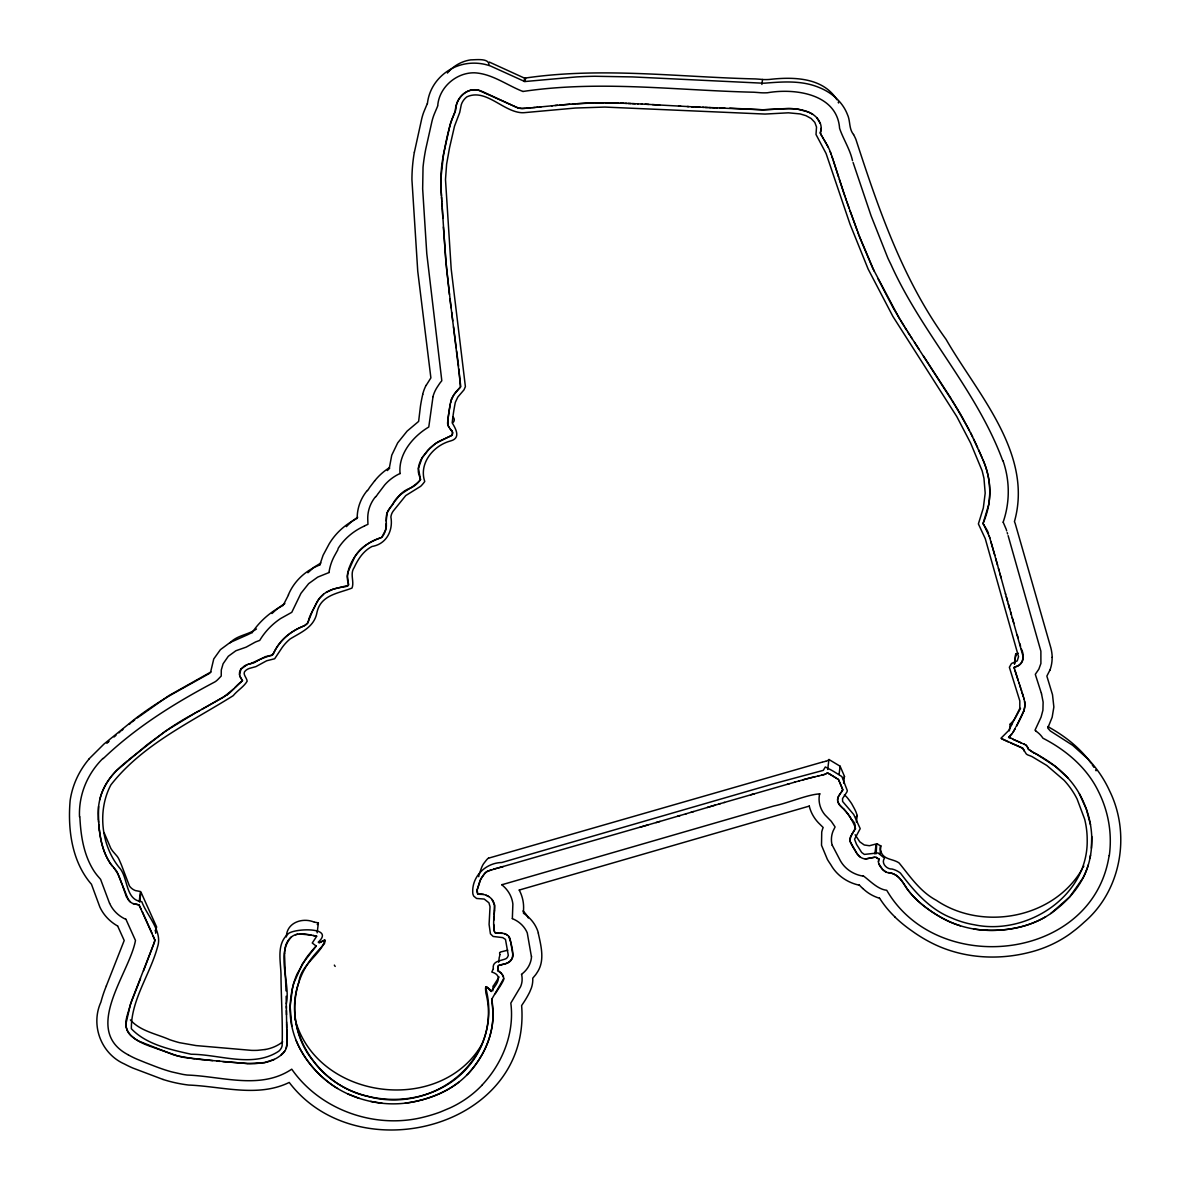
<?xml version="1.0" encoding="UTF-8"?>
<svg xmlns="http://www.w3.org/2000/svg" width="1190" height="1190" viewBox="0 0 1190 1190"><rect width="100%" height="100%" fill="white"/><g stroke="black" fill="none" stroke-linecap="round" stroke-linejoin="round"><path stroke-width="1.5" d="M310.932 935.043L299.553 933.957A18.103 16.601 7 0 0 297.708 934.195L295.492 934.745A13.388 12.272 7 0 0 291.505 936.857C275.44 953.726 290.881 984.115 286.299 1003.869M531.335 956.195L527.259 932.871A26.968 24.722 7 0 0 512.295 918.635M501.778 964.629L498.312 965.64L497.97 966.949A9.446 8.657 7 0 0 498.075 967.961L497.881 969.999A5.31 4.864 7 0 1 497.628 970.579L501.451 973.48A14.488 13.283 7 0 1 502.135 974.387L502.715 975.324A10.561 9.684 7 0 1 503.221 976.38L503.459 977.064A6.902 6.337 7 0 1 503.697 978.626L491.753 999.243A101.879 93.43 7 0 1 493.032 1012.601C493.567 1035.761 483.021 1058.089 467.239 1074.659A87.644 80.37 7 0 1 458.745 1082.26C443.29 1094.086 424.309 1100.705 405.121 1103.175A96.628 88.61 7 0 1 393.607 1103.859A95.274 87.376 7 0 1 382.139 1103.264L370.7 1101.419A107.903 98.963 7 0 1 359.246 1098.34L347.911 1093.952A94.337 86.513 7 0 1 337.499 1088.463C319.232 1077.218 304.342 1060.26 296.117 1040.402A94.992 87.108 7 0 1 291.818 1026.182L290.137 1006.621L292.428 988.444A100.183 91.868 7 0 1 293.692 983.371L302.424 963.796L316.183 946.05L312.256 943.001L316.748 936.188M152.365 1047.066C139.944 1042.886 122.094 1034.913 126.423 1018.625A70.106 64.29 7 0 1 127.568 1014.163L131.688 1000.626L154.284 942.525L154.819 939.996L153.004 935.548M334.375 965.09L334.479 965.432A4.76 4.358 7 0 0 334.866 965.968L335.193 966.414M1024.828 705.566L1024.843 704.569A23.413 21.465 7 0 1 1024.843 705.164L1024.828 705.759M324.394 940.204L319.158 942.882L318.251 942.168C335.744 926.326 292.591 928.304 287.935 934.061C275.381 945.113 281.465 963.573 281.004 977.838C281.301 1000.463 282.804 1023.236 282.134 1045.802A11.573 10.606 7 0 1 278.772 1051.201C252.83 1068.263 220.001 1054.385 191.203 1054.251C170.423 1049.58 146.296 1044.537 131.361 1028.74C131.004 1000.002 150.104 974.372 157.526 946.987C162.941 931.249 146.935 915.735 141.788 901.663C125.679 900.101 128.222 879.693 120.532 869.087C101.21 846.789 97 810.792 110.893 784.879C142.621 744.345 190.638 722.419 233.24 695.644C237.405 690.453 243.831 686.853 247.163 681.201C246.91 677.482 241.347 673.495 245.988 670.253A12.287 11.26 7 0 1 249.409 668.408L255.865 666.638L266.649 660.777L274.667 658.754L282.179 647.479A49.935 45.8 7 0 1 290.107 638.971C301.68 631.92 314.413 627.041 317.016 612.196C320.898 594.777 338.674 593.334 352.002 588.068C354.575 581.672 349.607 573.863 354.248 567.437C358.101 558.973 363.545 550.806 372.054 546.463C386.423 544.128 393.325 530.487 390.885 517.025A14.488 13.283 7 0 1 393.979 510.138L405.745 495.576L420.665 486.294A36.95 33.885 7 0 0 424.756 481.489C418.672 463.803 432.937 445.64 450.594 440.94C461.14 438.173 455.785 428.742 452.2 422.911A249.186 228.51 7 0 1 455.339 402.309L457.823 397.058L464.011 389.829L465.394 386.631L451.203 269.074L445.491 179.541L446.607 164.205L449.522 147.858L454.506 126.2L459.727 112.425L461.274 104.705A18.356 16.838 7 0 1 466.822 96.881C485.579 88.224 502.329 110.938 521.027 112.663A22.833 20.944 7 0 0 524.582 112.633L575.335 108.037L604.773 107.07L765.036 114.062L788.42 112.812L800.141 113.928L806.002 115.683L811.149 118.509L814.823 122.406L816.519 127.033L816.013 134.5L826.068 153.465L850.032 224.211L868.15 269.089L892.917 316.451L956.805 416.604L970.653 443.126L982.181 470.913L983.966 478.306L985.186 493.151L983.327 507.966L978.388 523.912L985.261 538.654L1018.536 656.687L1017.227 660.896L1011.5 663.514L1009.358 667.278L1019.815 700.91L1019.8 708.437L1008.882 730.318L1000.939 738.276L1022.76 748.227L1026.167 753.82A6.173 5.652 7 0 0 1028.041 755.04L1029.796 755.68A30.211 27.697 7 0 1 1032.087 756.647L1046.828 765.482L1064.083 780.283A87.093 79.864 7 0 1 1077.084 798.981L1084.655 819.181A100.317 92.002 7 0 1 1087.199 839.872C1088.255 896.397 1026.955 935.816 974.432 924.794A88.253 80.935 7 0 1 951.762 918.025C929.658 909.398 914.247 891.355 900.458 873.133A20.394 18.698 7 0 0 892.069 869.027C886.714 869.429 880.764 863.003 884.527 858.198L877.997 852.918L864.371 854.42L861.694 852.501L856.547 844.379L854.539 839.248L860.206 828.642L853.721 814.51L842.609 801.465L842.535 798.579L846.893 792.005A7.378 6.768 7 0 0 847.31 790.577L841.97 776.758A4.567 4.195 7 0 0 841.226 776.163L833.803 771.536A91.942 84.311 7 0 0 830.59 769.722L825.339 766.97L823.272 770.361L773.039 783.913L501.838 862.512C485.223 862.809 471.106 877.268 472.846 893.839A16.199 14.86 7 0 0 473.754 896.144L476.595 898.465L484.211 899.06L488.941 902.808L490.027 906.691L489.09 924.437L490.429 933.823L493.136 936.456L502.73 937.616L505.482 939.416L508.309 955.421L507.386 957.414A8.404 7.72 7 0 1 505.899 958.753C500.812 960.955 491.782 960.895 493.359 968.868M842.966 808.382L839.069 804.276L837.671 800.87A7.557 6.932 7 0 1 837.596 799.888L838.429 796.541L842.773 789.758A87.941 80.652 7 0 0 841.806 787.245L839.619 782.127M324.111 940.323C326.06 938.925 324.602 942.51 324.454 943.655C318.578 950.364 312.018 956.745 307.347 964.48C288.605 993.397 291 1033.976 312.955 1060.558C348.387 1109.705 429.843 1112.829 468.622 1066.329C485.654 1046.307 492.63 1018.417 485.862 992.906C485.832 991.166 484.821 985.885 486.561 986.837C488.093 988.236 490.28 989.188 491.068 991.24C496.052 985.216 504.173 975.681 491.797 972.037L493.181 969.091M389.338 467.982L391.748 455.19L397.698 442.859L407.129 431.107L418.627 421.424L420.442 406.296A188.124 172.52 7 0 1 422.316 396.211L422.733 394.44M485.684 987.269L486.294 986.629M485.669 987.536C504.56 1058.341 434.707 1114.673 368.007 1096.451C318.652 1085.875 281.063 1030.897 299.107 981.482C300.401 965.283 323.011 952.357 324.662 940.07M493.939 928.364L493.686 924.362A56.302 51.631 7 0 1 493.731 920.301L493.91 917.892M493.731 920.301L494.505 910.811M879.306 859.24L877.134 858.124A9.639 8.836 7 0 1 875.736 857.098L877.134 858.124A15.455 14.176 7 0 0 878.339 858.778L879.306 859.24A4.894 4.477 7 0 0 878.636 860.563L878.458 861.649A5.429 4.968 7 0 0 878.488 862.423A6.471 5.935 7 0 0 878.592 863.003A8.107 7.438 7 0 0 878.875 863.91L882.623 869.488L886.446 872.225A6.218 5.697 7 0 0 888.097 872.627C897.736 873.073 902.898 882.177 907.464 889.376C917.862 903.15 932.454 913.266 947.761 920.896A93.311 85.576 7 0 0 973.509 928.929C997.949 932.663 1024.114 929.241 1045.713 916.761A83.821 76.874 7 0 0 1050.711 913.548L1069.795 896.784L1083.034 877.908A90.425 82.928 7 0 0 1088.285 864.937A90.767 83.226 7 0 0 1090.025 857.975L1090.709 854.137A110.477 101.314 7 0 0 1091.423 848.232L1091.721 836.436A105.077 96.36 7 0 0 1090.471 824.685L1086.381 809.215L1079.36 793.715A89.25 81.842 7 0 0 1075.909 788.137A92.775 85.085 7 0 0 1067.936 777.992L1055.351 766.39L1036.788 754.282M779.643 108.944C790.829 108.097 802.863 108.305 812.711 114.314A21.286 19.516 7 0 1 816.727 117.691A20.156 18.49 7 0 1 818.348 119.684L820.312 123.403A16.303 14.949 7 0 1 820.981 125.887A15.842 14.518 7 0 1 821.174 128.282L820.297 133.012L821.74 135.824M483.75 874.739L480.626 879.44A37.946 34.807 7 0 0 479.719 881.567L477.086 889.942L477.83 894.226A15.842 14.533 7 0 1 483.527 894.449M493.924 917.624L494.014 916.553M437.727 105.702C439.08 87.376 456.35 72.397 474.572 72.813C492.184 73.735 506.94 85.264 522.946 91.481M512.355 918.502L512.875 904.073A31.312 28.709 7 0 0 501.749 884.75M494.177 914.857L494.534 905.203L492.08 899.566A12.956 11.87 7 0 1 492.943 900.8A13.313 12.212 7 0 1 494.192 903.686A12.272 11.26 7 0 1 494.534 905.203A17.791 16.318 7 0 1 494.623 906.75A59.411 54.487 7 0 1 494.505 910.811M121.216 766.152C111.027 775.002 102.786 786.545 99.737 799.844A68.931 63.219 7 0 0 98.592 806.463L98.413 819.047M286.403 936.917C286.478 922.696 302.364 917.222 313.937 922.027M139.215 901.499L140.435 891.518L135.377 890.566A12.421 11.379 7 0 1 129.398 885.881L122.853 868.715A138.977 127.449 7 0 0 120.934 863.761L119.193 859.79A19.576 17.954 7 0 0 117.111 856.25L113.05 851.579A30.628 28.084 7 0 1 110.774 848.277L104.095 832.628M139.706 902.035L140.941 892.054L156.44 926.593L155.622 933.243M317.15 932.856L318.385 922.875L314.458 922.146M488.926 65.391C489.715 57.834 476.238 59.842 470.734 59.872C462.717 61.017 455.16 64.944 449.522 70.731M448.109 418.121L447.827 424.741A9.118 8.375 7 0 0 447.976 425.187L449.091 427.389A17.032 15.619 7 0 0 449.701 428.251L452.557 432.312L451.917 435.198L435.659 443.439L427.716 450.341L422.197 457.644L418.404 468.25L420.412 479.094A7.542 6.917 7 0 1 420.516 479.63C412.484 489.492 398.159 492.02 392.64 504.501A48.433 44.417 7 0 1 390.365 507.461L387.196 512.712L386.2 521.101M524.165 81.5L524.567 78.168L489.343 62.073M525.132 81.411L525.549 78.079M492.764 990.928L493.374 985.93L499.101 977.02M498.655 962.264L499.264 957.266A5.563 5.102 7 0 0 499.711 954.663M761.883 84.445L762.507 79.462A321.776 295.09 7 0 0 755.412 78.927C678.464 77.142 601.262 66.759 524.567 78.168M827.705 769.469L828.924 759.488L840.095 766.196L843.442 773.931A87.941 80.652 7 0 1 844.409 776.46L843.591 783.109M839.084 774.526L840.095 766.196M856.384 822.156L857.202 815.492L856.027 812.071A60.69 55.647 7 0 0 854.271 808.412L851.847 803.994A41.858 38.392 7 0 0 849.957 801.212L848.797 799.635A49.251 45.16 7 0 0 846.953 797.33L846.462 796.794A19.486 17.88 7 0 0 845.421 795.812L844.365 794.861M874.888 853.959L876.123 843.978L869.429 845.733L864.267 844.989L859.79 841.821L855.446 835.246A55.633 51.006 7 0 1 855.134 834.726M876.152 853.766L876.688 843.859M879.916 854.256L880.942 845.926L880.109 845.54A11.632 10.665 7 0 1 877.342 843.814M1014.46 664.139L1015.68 654.158L1016.126 655.616M1014.594 663.886L1015.814 653.905L1018.105 653.191M1009.373 730.794L1010.191 724.13L1012.779 721.423A29.051 26.641 7 0 0 1015.858 716.93L1020.514 708.347M448.169 417.645L449.79 406.816M1109.139 855.536C1092.97 960.806 938.211 978.031 886.981 890.7A25.124 23.041 7 0 0 886.684 890.269C877.655 889.346 869.964 880.645 863.137 875.751M477.026 890.432L480.626 879.44A16.169 14.83 7 0 1 481.98 877.119L484.062 874.308A29.705 27.251 7 0 1 484.91 873.252L487.885 871.065L496.676 868.328M478.722 876.643L479.005 875.171M1090.561 855.104L1090.04 857.975M414.388 152.216L421.632 119.193A66.491 60.988 7 0 1 423.714 112.232L427.284 103.619M450.013 405.612L449.746 407.069A253.306 232.303 7 0 0 448.541 414.745L447.604 422.658A6.962 6.381 7 0 0 447.589 423.045A6.114 5.608 7 0 0 447.619 423.61A7.988 7.319 7 0 0 447.827 424.741M450.058 405.373L450.37 403.678M449.984 405.775L450.638 402.339M450.623 402.428L450.846 401.328A18.876 17.315 7 0 1 450.936 400.896L453.792 394.916L459.191 388.476A20.066 18.4 7 0 0 460.381 387.166L458.953 369.093M450.668 402.19L450.936 400.896A16.675 15.291 7 0 1 451.546 399.052M319.708 565.22L323.07 555.299L329.109 544.009A70.582 64.736 7 0 1 348.611 523.466A80.013 73.364 7 0 1 357.134 518.394L357.283 515.196A50.263 46.098 7 0 1 367.293 490.459M433.011 396.701L428.772 427.017A70.522 64.677 7 0 0 418.999 434.038C407.664 443.721 398.427 458.15 400.093 473.62M819.91 793.864C807.251 794.518 788.197 803.101 774.11 805.913L504.545 883.977M479.272 874.204L481.34 868.269A25.288 23.19 7 0 1 483.542 863.776L485.698 860.995A28.114 25.778 7 0 1 486.621 859.849A11.617 10.651 7 0 1 487.588 858.838L487.736 858.704A4.016 3.674 7 0 1 488.54 858.139M247.52 1063.592L264.626 1062.596A39.582 36.295 7 0 0 274.28 1059.398A36.265 33.261 7 0 0 278.832 1056.735A38.705 35.492 7 0 0 281.004 1055.128L284.648 1051.305A15.931 14.607 7 0 0 286.136 1048.435L287.132 1042.708L286.731 1029.008M155.518 930.357L155.236 931.101M1023.861 710.802L1024.798 706.354A20.691 18.966 7 0 1 1024.456 708.749A15.872 14.548 7 0 1 1024.159 709.939A15.44 14.146 7 0 1 1023.906 710.653L1016.186 726.688M143.559 970.757L154.284 942.525A16.318 14.964 7 0 0 154.73 940.993A5.98 5.474 7 0 0 154.819 940.204M140.509 978.626L130.394 1004.39L125.857 1024.218A21.39 19.605 7 0 0 126.051 1026.494L127.062 1030.183A17.597 16.125 7 0 0 131.049 1035.821L134.455 1038.498A52.464 48.121 7 0 0 139.052 1041.235L172.907 1054.578A116.367 106.728 7 0 0 177.86 1055.991L194.416 1058.877M1049.863 670.208L1046.858 676.098L1052.51 694.722L1053.864 707.009L1052.168 717.213L1047.78 728.072L1050.279 730.943L1072.726 745.356L1088.314 759.339A123.73 113.467 7 0 1 1109.556 790.8C1130.961 834.101 1121.352 890.477 1084.224 922.161A166.213 152.439 7 0 1 1075.864 929.405L1070.212 933.719A118.375 108.558 7 0 1 1028.145 952.684C995.807 960.687 960.389 957.935 930.639 942.435A132.923 121.901 7 0 1 920.867 936.902A157.482 144.421 7 0 1 914.708 932.886L909.056 928.884A135.526 124.296 7 0 1 894.865 916.969M1023.742 711.085L1023.802 710.936A121.618 111.518 7 0 1 1020.752 717.853L1020.291 718.805A196.826 180.508 7 0 1 1016.379 726.346M106.327 985.93L124.206 940.502L117.617 925.909M380.978 537.761A89.25 81.857 7 0 0 373.229 540.929A54.398 49.891 7 0 0 366.089 544.975A42.126 38.63 7 0 0 359.811 550.241A40.222 36.89 7 0 0 354.694 557.024L347.807 572.449A28.248 25.912 7 0 0 347.361 577.953A27.772 25.466 7 0 0 348.373 583.859A4.582 4.195 7 0 1 348.566 584.826L347.376 576.109L348.685 569.132A41.665 38.214 7 0 1 349.92 565.904C355.379 552.145 367.1 541.777 381.291 537.582A5.623 5.162 7 0 0 381.871 537.092L385.56 530.13L386.319 523.124M273.849 652.67C279.546 640.651 290.241 631.459 302.513 626.55A31.996 29.334 7 0 0 304.714 625.509L307.719 622.92L312.583 610.797M313.193 609.667L314.115 607.956A49.311 45.22 7 0 0 315.543 604.981L318.935 598.972L323.487 594.286A28.01 25.689 7 0 1 326.134 592.427L332.932 589.288L348.447 585.287M851.207 819.047C860.786 827.898 850.389 832.122 849.972 840.765A6.872 6.307 7 0 0 850.166 841.509L856.979 853.617L860.221 857.008A10.695 9.803 7 0 0 865.323 858.987L874.486 857.276A4.373 4.001 7 0 1 874.918 857.187L874.918 857.187M426.154 385.396L430.884 377.885L417.749 271.261L411.933 179.69A192.75 176.76 7 0 1 414.343 152.201M1015.338 728.221L1013.211 731.984A24.202 22.194 7 0 1 1011.931 733.784L1009.432 736.551M1015.397 728.102L1013.211 731.984M1083.034 867.629L1083.867 866.127M251.507 663.47L248.799 664.094A15.976 14.652 7 0 0 247.416 664.541L241.02 668.988L239.532 674.581A9.58 8.776 7 0 0 239.815 675.935L242.463 680.62L233.374 689.233M852.442 833.372L851.311 835.276A17.969 16.467 7 0 0 850.627 836.615A10.725 9.832 7 0 0 850.032 838.31A7.066 6.486 7 0 0 849.957 840.765M337.93 549.616L334.256 556.251A58.027 53.223 7 0 0 328.99 572.449M1082.156 869.116C1053.73 918.383 982.613 931.577 936.337 900.324C920.286 891.756 910.216 876.658 899.164 863.033C893.199 858.615 883.53 860.147 880.853 851.356M482.366 1043.571C441.579 1115.268 319.56 1100.691 295.834 1021.838M495.233 993.754L499.726 986.837A104.913 96.212 7 0 0 502.329 982.449L502.463 982.181A25.362 23.25 7 0 0 503.37 980.367A6.352 5.816 7 0 0 503.593 979.727A4.953 4.552 7 0 0 503.697 978.611M317.254 924.585L318.34 922.875M454.565 393.771L454.104 394.455A51.914 47.615 7 0 0 453.212 395.853A25.57 23.443 7 0 0 451.531 399.037M454.803 393.429L455.026 393.087A23.874 21.896 7 0 1 457.02 390.707L460.366 387.152A5.831 5.34 7 0 0 460.783 386.572L451.65 312.167M394.336 502.061L390.35 507.461A19.501 17.88 7 0 0 387.181 512.712A21.241 19.471 7 0 0 386.214 517.814L386.363 525.906A16.63 15.247 7 0 1 386.229 527.393A23.205 21.286 7 0 1 385.545 530.115A31.297 28.694 7 0 1 384.415 533.194A20.84 19.099 7 0 1 383.388 535.128A15.44 14.161 7 0 1 382.615 536.259A8.315 7.631 7 0 1 381.871 537.092M378.271 493.434L384.682 484.97A47.898 43.926 7 0 1 400.033 473.501M377.78 494.147L375.832 496.751M394.797 501.392L399.974 494.832A29.274 26.834 7 0 1 404.303 491.143A26.418 24.231 7 0 1 410 488.242A16.928 15.515 7 0 0 412.945 486.77A25.064 22.982 7 0 0 415.89 484.628A31.476 28.872 7 0 0 420.516 479.63A7.423 6.813 7 0 0 420.412 479.094A18.891 17.329 7 0 0 420.055 477.934L419.996 477.74M854.777 829.951L855.089 829.519A9.446 8.672 7 0 0 855.565 828.805A26.894 24.663 7 0 0 854.167 824.893A64.245 58.92 7 0 0 852.635 821.725L850.791 818.303M841.449 792.153L841.583 791.975A24.083 22.089 7 0 0 842.223 791.067M484.018 874.382L484.985 873.163A12.183 11.171 7 0 1 485.535 872.553A11.483 10.532 7 0 1 485.951 872.151L486.1 872.017A4.582 4.195 7 0 1 486.576 871.63M856.012 817.173L856.488 816.533A12.495 11.454 7 0 0 857.202 815.507M240.692 669.464L244.114 666.177A17.731 16.258 7 0 1 246.107 665.091A16.928 15.53 7 0 1 247.416 664.541M840.646 793.195L840.289 793.656A38.496 35.313 7 0 0 839.768 794.355A17.88 16.407 7 0 0 838.414 796.541A10.368 9.52 7 0 0 837.82 798.148A8.092 7.423 7 0 0 837.596 799.888M374.567 480.968L369.837 487.171A28.917 26.507 7 0 0 369.257 488.034L368.603 489.09A15.619 14.325 7 0 1 367.532 490.622M447.41 73.066L449.076 71.177M1011.931 733.784L1008.555 737.443L1010.057 738.083M89.131 758.803L104.006 744.018L134.411 719.385A351.169 322.044 7 0 1 176.403 691.851L209.291 673.51L210.571 672.276L213.754 658.948L220.403 649.666L230.012 642.555L247.758 634.687A53.699 49.251 7 0 1 252.339 632.559M307.898 572.747L313.937 567.273L320.869 563.004M481.757 1085.384C502.388 1063.667 514.675 1033.217 510.822 1003.096L520.551 986.763A23.25 21.331 7 0 0 522.083 980.798L522.113 978.775A25.6 23.473 7 0 0 521.637 974.55M234.98 687.567L237.405 685.083A49.653 45.532 7 0 1 241.406 681.572A8.583 7.869 7 0 0 242.477 680.62A7.973 7.319 7 0 0 241.823 679.654A13.908 12.763 7 0 1 240.306 677.229A10.636 9.758 7 0 1 239.815 675.935M233.775 688.817L223.512 697.162M232.972 689.65L232.169 690.468A71.653 65.703 7 0 1 230.533 692.059A32.428 29.75 7 0 1 227.32 694.752M229.655 643.255C236.78 635.192 248.1 635.029 256.46 629.004M1009.001 736.997L1014.534 739.972M103.203 758.625C136.002 727.164 174.752 703.082 214.765 681.974A15.797 14.488 7 0 0 216.595 680.68A29.438 26.998 7 0 0 218.276 679.088L221.221 676.039L221.295 669.955L223.095 663.767L228.316 656.27L235.888 650.752L246.181 647.137L255.121 642.184A45.503 41.724 7 0 1 256.267 641.678L259.732 640.399A74.583 68.41 7 0 1 280.557 618.577L291.773 612.329L300.966 593.304L308.641 583.65L317.73 577.105L329.169 572.479M106.877 743.319L107.71 742.53M108.141 742.144L109.108 741.266M121.573 765.854L127.598 760.693M114.047 736.982L115.995 735.331M128.535 759.889L165.023 731.448L195.413 712.87M118.941 732.832L119.922 732.014M121.44 730.734L122.972 729.455M129.13 724.398L130.677 723.148M281.004 1055.128L281.167 1054.995A24.707 22.655 7 0 0 282.342 1053.998M132.224 721.899L134.723 719.935M137.207 717.972L168.757 695.704L210.942 671.963M227.305 694.737L201.764 709.448M319.783 942.48L323.561 940.576M284.856 603.568L282.194 605.264A74.583 68.41 7 0 0 272.004 613.519M223.021 697.459L196.097 712.498M258.528 660.167L257.174 660.986M259.465 659.602L250.361 663.722A30.449 27.92 7 0 0 248.799 664.094M258.795 660.004L265.578 656.582L272.153 655.169A2.306 2.112 7 0 1 271.751 655.333A5.043 4.626 7 0 1 271.037 655.526A9.133 8.375 7 0 1 269.892 655.675L260.119 659.215M256.624 661.298L254.824 662.309A12.644 11.603 7 0 1 253.604 662.919A8.211 7.527 7 0 1 253.009 663.098A18.772 17.21 7 0 1 251.73 663.425M196.96 712.037L186.369 717.882A290.643 266.53 7 0 0 169.188 728.622L147.545 744.375L116.501 770.614A86.617 79.433 7 0 0 111.8 775.835A74.197 68.038 7 0 0 107.68 781.473A67.637 62.029 7 0 0 101.656 793.388A66.105 60.616 7 0 0 99.737 799.844M197.481 711.769L199.623 710.609M829.772 774.155L827.288 772.801A5.816 5.34 7 0 1 825.726 774.006L821.472 775.24M364.512 525.876L367.948 524.329L367.74 518.632A39.612 36.325 7 0 1 375.624 496.602M488.555 858.168L821.963 762.21M486.933 871.467L491.916 869.652M274.265 1059.383L264.626 1062.596L254.764 1063.682A78.302 71.802 7 0 1 249.841 1063.667L222.828 1061.659M874.486 857.276L865.323 858.987M507.743 950.185L503.043 951.39A32.651 29.943 7 0 0 501.213 951.836A6.664 6.114 7 0 0 500.157 952.193M690.988 812.324L724.517 802.387M685.559 813.93L693.696 811.52M707.217 807.475L715.339 805.065M677.422 816.34L680.144 815.537M686.466 813.663L656.017 822.587M718.775 804.068L720.5 803.562M723.937 802.566L789.223 783.749M640.027 827.214L660.019 821.427M750.593 794.831L754.46 793.715M497.777 868.045L648.029 824.893M519.242 890.046L809.349 806.076M787.289 784.299L795.009 782.098M798.877 780.997L805.139 779.212M794.37 782.276L799.516 780.804M802.744 779.896L811.283 777.62M822.379 775.017L822.84 774.898A30.062 27.563 7 0 0 823.525 774.72L823.882 774.63M825.607 761.288L825.25 761.392A30.062 27.563 7 0 1 824.477 761.6L822.647 762.046M805.615 779.078L812.711 777.293M493.508 869.176L503.296 866.558M501.793 884.691L503.623 884.215M826.053 761.169L826.053 761.169A6.039 5.548 7 0 0 828.984 759.532M824.417 774.482L824.417 774.482A8.479 7.78 7 0 0 824.953 774.333A5.102 4.686 7 0 0 825.726 774.006M821.695 775.181L811.759 777.501M818.913 775.85L817.961 776.073M815.105 776.728L814.153 776.951M501.54 964.673L502.924 964.376A26.165 23.993 7 0 0 505.72 963.647C515.582 961.074 512.667 950.438 511.075 943.313M265.043 1049.52L257.635 1050.324A76.978 70.597 7 0 1 251.477 1050.368L196.053 1045.579L179.497 1042.678A116.367 106.728 7 0 1 174.543 1041.265L173.725 1041.012A141.03 129.323 7 0 1 169.694 1039.688C156.47 1033.827 140.331 1031.209 130.364 1019.889M539.263 107.04L552.413 105.761M536.63 107.293L541.019 106.862M551.535 105.836L557.53 105.27M537.508 107.204L532.019 107.725M533.343 107.591L535.307 107.412M555.046 105.508L576.064 103.738M530.487 107.859L532.242 107.695M559.999 105.047L569.921 104.199M525.43 108.305L524.775 108.364A36.905 33.841 7 0 1 523.451 108.454L523.288 108.454A18.043 16.541 7 0 1 522.157 108.483L520.342 108.364A14.206 13.03 7 0 0 520.863 108.409A17.672 16.199 7 0 0 521.503 108.454L521.592 108.454A18.505 16.972 7 0 0 522.157 108.469L526.962 108.171M530.71 107.844L527.408 108.126M523.005 91.466C599.671 80.057 676.857 90.47 753.776 92.225A321.776 295.09 7 0 1 760.871 92.761A51.23 46.975 7 0 0 767.535 92.746C794.861 88.015 837.165 93.727 839.59 128.341C843.13 138.903 850.002 149.196 852.501 160.65M526.754 108.186L527.854 108.082M528.39 108.037L529.386 107.963M778.171 109.063L763.578 109.807L729.812 108.156M572.405 104.006L593.884 102.92M577.224 103.664L584.245 103.247A308.225 282.655 7 0 1 591.966 102.965L612.999 102.95M595.788 102.876L603.434 102.831M605.338 102.846L623.962 103.262M614.903 102.995L618.726 103.099M719.905 107.903L724.859 108.037M716.187 107.814L717.436 107.844M501.957 933.302L502.299 933.317A6.902 6.337 7 0 1 504.099 933.585L505.482 934.091A9.951 9.133 7 0 1 506.092 934.388A10.011 9.178 7 0 1 506.687 934.73A11.409 10.472 7 0 1 507.252 935.102A9.475 8.687 7 0 1 507.803 935.519A8.672 7.943 7 0 1 508.591 936.247L510.956 942.688M714.952 107.769L712.483 107.695M502.299 933.317L500.276 933.243M501.63 933.287L498.283 933.139A34.034 31.208 7 0 1 497.48 933.079L497.316 933.064A15.991 14.667 7 0 1 496.185 932.915L496.111 932.9A5.519 5.072 7 0 1 494.966 932.618L494.683 932.261M620.644 103.158L638.093 103.857M711.248 107.665L708.764 107.576M625.375 103.322L626.788 103.366M707.529 107.531L705.06 107.427M631.027 103.545L628.201 103.426M632.44 103.604L635.267 103.738M702.576 107.308L703.826 107.368M698.5 107.115L762.24 109.792L788.524 108.573A64.691 59.322 7 0 1 793.299 108.736A53.252 48.835 7 0 1 798.044 109.242L807.861 111.845A26.805 24.573 7 0 1 812.725 114.3M637.617 103.842L642.332 104.066M641.38 104.021L648.788 104.393M700.107 107.204L691.494 106.758M247.118 1063.562L207.566 1060.111M695.257 106.951L696.879 107.04M645.159 104.214L680.74 106.178M678.583 106.059L693.651 106.877M652.432 104.586L659.721 104.988M687.195 106.535L688.802 106.609M499.071 933.183L496.185 932.915A7.78 7.14 7 0 1 495.397 932.752L494.876 932.558M200.247 1059.442L201.928 1059.591M199.965 1059.412L196.067 1059.055M202.211 1059.606L206.004 1059.963M212.727 1060.632L184.554 1057.508A82.348 75.52 7 0 1 181.237 1056.824A97.342 89.265 7 0 1 177.875 1055.991L153.599 1047.542M216.863 1061.064L219.853 1061.361M519.732 108.275L520.179 108.335A13.73 12.599 7 0 1 519.658 108.26A12.049 11.052 7 0 1 518.483 108.022M309.712 934.805L307.734 934.462A39.225 35.983 7 0 0 302.126 933.882A23.503 21.554 7 0 0 299.553 933.957M310.322 934.923L316.57 936.158L313.119 935.519M163.045 1079.464L132.789 1068.025A109.495 100.421 7 0 1 124.474 1064.009C101.15 1053.805 90.366 1025.304 100.897 1002.144A146.995 134.797 7 0 1 106.356 985.93M133.072 903.597L138.799 904.831L133.072 903.597A12.049 11.052 7 0 1 130.498 902.094L126.542 897.111L122.406 885.36M146.102 1062.878L154.7 1066.21A191.397 175.525 7 0 0 165.142 1069.929L167.969 1070.807A136.27 124.965 7 0 0 171.747 1071.893L182.739 1074.377A114.106 104.646 7 0 0 187.127 1075.046C221.652 1076.236 260.536 1090.248 291.743 1069.17C320.422 1110.374 375.594 1129.518 423.938 1117.053A141.536 129.799 7 0 0 440.523 1111.936L450.311 1107.801A108.781 99.767 7 0 0 481.816 1085.414M145.373 1062.596L136.895 1059.145A91.005 83.464 7 0 1 128.371 1054.935M483.2 91.898L480.329 90.752A13.268 12.168 7 0 0 478.321 90.157C465.796 87.287 455.517 99.38 455.309 111.116C448.66 125.843 445.997 141.922 442.933 157.69C440.568 170.244 440.523 183.082 441.46 195.77M483.601 92.076L509.885 104.244M1011.693 724.769L1010.191 724.13M1010.593 742.932L1022.597 748.138L1023.817 750.087M1012.541 739.124L1020.633 742.605M1008.183 741.905L1001.816 738.916M1015.278 740.284L1021.213 742.857M477.026 890.432A7.006 6.426 7 0 0 476.982 891.236A6.917 6.337 7 0 0 477.16 892.262A11.751 10.784 7 0 0 477.83 894.226L483.527 894.449A14.949 13.7 7 0 1 486.174 895.267L488.644 896.501A13.997 12.837 7 0 1 489.908 897.394A13.477 12.361 7 0 1 491.068 898.42A13.432 12.316 7 0 1 492.08 899.566M1023.058 743.661L1025.111 744.628M1020.901 742.709L1022.121 743.244M1023.192 743.72L1024.798 744.464M515.211 106.698L518.483 108.022A8.598 7.884 7 0 1 517.516 107.71A11.26 10.338 7 0 1 516.906 107.457L516.787 107.398M515.597 106.862L512.161 105.3M514.839 106.52L478.321 90.157A15.425 14.146 7 0 0 475.152 89.741A15.782 14.473 7 0 0 469.157 90.708A19.055 17.478 7 0 0 464.115 93.415A22.461 20.602 7 0 0 460.128 97.312A23.012 21.093 7 0 0 457.347 102.057A20.795 19.07 7 0 0 456.068 107.412L455.309 111.116A47.987 44.015 7 0 1 454.149 114.225L451.65 120.086A43.182 39.597 7 0 0 449.969 125.248L443.558 154.105L440.91 178.455A194.758 178.619 7 0 0 440.91 183.379A220.804 202.493 7 0 0 441.044 188.288L441.698 199.518M1033.649 752.66L1028.205 748.941M511.031 104.765L510.257 104.423M1033.768 752.72L1036.49 754.118M880.526 845.733L880.659 845.807A6.828 6.262 7 0 0 880.942 851.311M827.288 772.801L831.349 775.062M1047.706 726.525C1064.336 735.673 1079.776 747.543 1090.962 763.028M829.966 774.259L838.474 779.51L839.337 781.473M128.386 1054.92C81.099 1030.213 129.621 973.405 135.467 940.472L125.813 919.007M831.855 775.374L836.406 778.2M836.927 778.528L838.474 779.51L842.773 789.758A2.484 2.276 7 0 1 842.609 790.368A5.786 5.296 7 0 1 842.208 791.067M1036.044 731.196L1035.017 730.184L1041.072 717.139L1042.916 710.266L1043.124 702.1L1041.548 693.993M487.127 987.269L491.232 991.568M843.621 808.947L841.583 807.118A21.033 19.293 7 0 1 839.694 805.139A11.469 10.517 7 0 1 838.072 802.402A8.538 7.824 7 0 1 837.671 800.87M843.442 808.798L848.039 814.124M862.735 888.543L859.998 885.762A39.761 36.474 7 0 1 859.284 884.943M138.962 904.98L141.327 909.681M452.795 416.693L453.018 416.931A6.396 5.861 7 0 1 453.583 417.645L454.015 418.434A4.091 3.748 7 0 1 452.869 422.584M1028.339 749.269L1032.697 752.244A9.49 8.702 7 0 1 1033.158 752.437L1034.69 753.166A39.597 36.31 7 0 1 1035.895 753.791L1037.085 754.445A149.405 137.014 7 0 1 1048.36 761.303A116.694 107.011 7 0 1 1058.698 769.097A100.005 91.704 7 0 1 1067.951 777.992M113.928 867.822L117.914 873.862M112.738 866.469C103.039 854.762 100.079 839.069 98.785 824.298M816.727 117.691L820.312 123.403M847.459 813.335L850.672 818.11M1092.182 764.724L1093.922 767.312M923.455 356.003L951.137 398.62M904.817 327.295L958.59 410.803M914.5 342.348L918.963 349.176M911.183 337.231L912.299 338.942M989.381 536.556L983.773 524.79M984.561 525.995L983.044 523.555A103.634 95.036 7 0 0 987.09 511.938C991.88 494.579 990.065 475.747 982.761 459.325M907.896 332.114L910.082 335.521M984.963 526.62L987.15 530.294A21.256 19.486 7 0 1 988.116 532.48A25.213 23.116 7 0 1 988.384 533.298L988.518 533.7M906.795 330.404L893.274 308.061L878.101 278.966M903.939 325.896L900.443 320.303M952.119 400.212L969.463 430.497M983.565 524.433L983.669 524.611A25.451 23.339 7 0 1 983.044 523.555L988.667 504.753A90.782 83.255 7 0 0 989.559 485.49A89.681 82.244 7 0 0 985.365 466.004A104.541 95.869 7 0 0 984.591 463.907L983.773 461.809M836.897 99.737C822.885 77.067 792.718 76.755 769.171 79.477A51.23 46.975 7 0 1 762.493 79.507M899.581 318.89L872.582 267.914L860.311 238.818M1095.559 769.9L1096.094 770.778M823.361 138.635L826.381 143.782M823.45 138.784L822.513 137.207M824.313 140.242L828.329 147.367A56.912 52.181 7 0 1 830.218 151.636L831.2 154.328M823.183 138.338L821.487 135.392M959.185 411.829L961.565 415.92M962.16 416.961L972.632 436.834M826.678 144.287L826.961 144.793A73.587 67.488 7 0 1 828.329 147.367M851.058 818.78L849.972 816.905A45.741 41.947 7 0 0 848.321 814.51M1003.23 522.291L1006.145 529.148M452.111 431.211L452.557 432.312A3.912 3.585 7 0 1 452.527 434.097A4.12 3.778 7 0 1 451.471 435.659L438.827 441.401A52.776 48.403 7 0 0 429.902 448.169L422.197 457.644A37.292 34.198 7 0 0 419.981 462.122A29.631 27.162 7 0 0 418.627 466.792M821.293 135.05L820.713 133.949A10.145 9.297 7 0 1 820.282 133.012A16.526 15.158 7 0 0 821.189 128.282M853.542 134.53C848.723 128.743 850.538 120.978 847.384 114.404C842.475 101.7 831.334 92.27 818.854 87.391C802.045 80.414 783.541 81.664 765.839 83.077A29.081 26.671 7 0 1 761.63 83.136L632.47 76.919L594.807 76.264A387.404 355.274 7 0 0 576.421 76.933L524.76 81.545L490.429 65.971A40.044 36.726 7 0 0 487.87 65.138L484.94 64.379A45.131 41.382 7 0 0 453.673 67.637A50.753 46.544 7 0 0 427.418 103.634M970.534 432.595L982.315 458.254M874.174 271.142L859.061 235.501M973.658 438.946L977.63 447.499M142.339 911.823L152.082 933.377M139.304 905.367L154.819 939.996M109.569 903.359L100.6 879.365A33.037 30.285 7 0 0 99.9 878.532L97.848 876.182A53.714 49.251 7 0 1 92.299 868.254C83.315 852.68 80.682 834.547 79.864 816.861M838.191 102.147L838.578 102.98M1024.263 751.173L1023.906 750.325M978.596 449.641L983.49 461.11M118.152 874.397L119.074 876.524M119.298 877.06L122.02 884.244M859.939 237.807L850.062 210.942M830.218 151.636L833.134 159.951M858.57 234.222L857.603 231.633M857.127 230.339L846.864 201.854M1002.754 460.753C976.38 389.353 921.863 333.379 890.864 264.299A245.72 225.341 7 0 1 887.844 258.051L871.095 215.821L853.096 162.494M494.594 932.038L494.177 930.387A21.435 19.65 7 0 1 494.073 929.658L493.954 928.557M849.139 208.339L844.216 194.208M846.402 200.56L845.495 197.957M447.916 425.023L447.976 425.187A10.427 9.565 7 0 0 448.139 425.618A9.639 8.836 7 0 0 448.332 426.05A10.77 9.877 7 0 0 448.541 426.466A13.045 11.959 7 0 0 449.091 427.389M831.825 156.143L832.137 157.035M845.049 196.647L839.322 179.303M832.301 157.496L838.593 176.998M843.829 193.078L833.506 161.067M419.654 476.788L419.148 475.256A24.127 22.119 7 0 1 418.464 472.683A15.886 14.563 7 0 1 418.315 471.21A21.926 20.111 7 0 1 418.642 466.792M1019.161 683.462L1014.936 670.372M1019.637 684.904L1020.589 687.805M1019.012 682.971L1021.63 691.093M1018.209 680.546L1014.059 667.456L1014.49 668.914M1021.05 689.263L1022.21 692.937M1006.413 530.011L1006.681 530.889M1022.329 693.309L1022.79 694.796M1022.136 692.684L1023.4 696.819M1007.216 532.614L1007.603 533.923M989.143 535.738L994.825 555.313M1022.909 695.168L1023.355 696.641M1041.012 692.193L1035.3 674.343L1038.84 669.167L1040.908 663.499L1040.878 651.168L1008.123 535.649M989.634 537.374L989.872 538.192M1041.22 692.878L1041.533 693.919M1023.459 696.998L1023.817 698.203M1021.436 649.145C1025.081 655.988 1022.865 666.103 1014.178 667.203L1018.595 665.448A10.948 10.041 7 0 0 1020.782 663.648A10.13 9.282 7 0 0 1022.284 661.402A10.814 9.922 7 0 0 1023.013 658.992A13.804 12.659 7 0 0 1023.132 656.597L1008.287 603.821M990.854 541.45L999.124 570.754M1019.741 643.433L1020.589 646.289M1023.757 698.024L1024.144 699.408A24.425 22.402 7 0 1 1024.605 701.669L1024.843 704.421A28.129 25.793 7 0 0 1024.828 703.974A26.82 24.588 7 0 0 1024.739 702.814A26.939 24.707 7 0 0 1024.605 701.654L1024.635 701.803M832.316 845.331L840.378 860.727A30.866 28.307 7 0 0 863.077 876.123M1017.227 634.835L1018.06 637.706M1013.88 623.381L1012.229 617.655M1023.861 698.366L1024.144 699.408M294.763 1018.283L295.269 1020.068M1010.578 611.913L1011.396 614.784M1009.76 609.057L1005.416 593.587M1006.294 596.74L1007.618 601.456M998.47 568.389L1005.639 594.375M995.732 558.586L997.562 565.116M999.779 573.104L1001.087 577.834M538.267 933.109C541.048 946.005 545.198 960.925 536.988 972.736A34.48 31.624 7 0 1 535.47 974.952L532.763 978.18A31 28.441 7 0 1 531.394 987.968L529.669 992.103A112.396 103.084 7 0 1 524.329 1001.489L521.622 1005.58C531.32 1127.822 357.565 1172.507 289.23 1082.439C257.724 1097.849 221.816 1086.336 188.704 1085.057A127.94 117.334 7 0 1 163.045 1079.464M510.123 938.91L512.845 954.484A18.267 16.749 7 0 1 512.92 955.466A7.289 6.694 7 0 1 512.905 956.031A6.56 6.024 7 0 1 512.444 957.846A9.312 8.538 7 0 1 511.715 959.185A11.811 10.829 7 0 1 510.703 960.449A12.272 11.245 7 0 1 508.725 962.16A12.852 11.781 7 0 1 505.705 963.632L499.577 965.15A6.664 6.114 7 0 0 498.521 965.507M493.374 985.93L493.657 987.596M491.753 999.243L493.017 1012.601A95.334 87.42 7 0 1 492.199 1025.512A94.724 86.87 7 0 1 489.164 1038.498A100.838 92.463 7 0 1 483.497 1051.96A116.739 107.055 7 0 1 475.494 1064.753A111.087 101.879 7 0 1 471.106 1070.39A91.318 83.746 7 0 1 467.239 1074.674M456.603 350.901L457.02 353.995M456.201 347.807L453.524 326.804M457.153 355.022L458.596 366.193M452.2 316.555L452.765 320.943M452.022 315.097L449.984 298.988M451.084 307.779L446.518 268.211L443.379 226.993M449.448 294.599L445.596 258.23L441.773 200.768M99.38 830.174L98.428 819.389M98.636 822.335L98.547 821.041M98.502 820.386L98.205 813.425A74.955 68.737 7 0 1 98.294 809.944A72.664 66.64 7 0 1 98.592 806.463M441.535 197.019L441.832 201.601M441.936 203.267L442.174 207M442.264 208.25L442.859 218.246M286.909 1037.055L287.043 1039.034A55.796 51.17 7 0 1 287.102 1040.209A48.671 44.64 7 0 1 287.147 1041.399A35.239 32.323 7 0 1 287.132 1042.708A29.676 27.206 7 0 1 287.073 1044.017A24.246 22.238 7 0 1 286.998 1044.79A20.959 19.218 7 0 1 286.879 1045.549A18.252 16.734 7 0 1 286.136 1048.435M286.909 1036.817L286.656 1023.549M286.017 990.868L284.663 957.786A74.092 67.949 7 0 1 284.574 953.547M286.15 996.268L286.626 1022.463M286.418 1010.429L286.493 1014.802M286.626 1022.091L286.716 1027.922M286.344 1006.056L286.388 1008.242M1036.044 731.196A24.633 22.595 7 0 1 1042.931 738.202C1065.957 750.012 1086.872 767.639 1098.325 791.216A127.523 116.947 7 0 1 1109.303 855.565M1003.006 460.679A110.521 101.343 7 0 1 1003.125 522.202M437.608 106.059A22.803 20.914 7 0 1 437.265 107.055L434.305 114.047A60.72 55.692 7 0 0 431.955 121.395L425.767 149.003A232.987 213.664 7 0 0 423.03 167.18L422.658 188.912L426.779 253.663L441.594 378.896L441.788 380.77L440.404 382.466A36.102 33.112 7 0 0 439.407 383.835L437.087 387.345A38.972 35.73 7 0 0 432.952 396.687M338.049 548.545A63.844 58.548 7 0 1 364.571 525.98M79.507 816.861A90.276 82.779 7 0 1 102.935 758.402M125.664 919.275A32.74 30.033 7 0 1 109.629 903.344M531.558 956.21A27.266 25.005 7 0 1 521.443 974.342M819.657 793.804A27.801 25.496 7 0 0 825.042 814.957L831.081 821.115A21.97 20.156 7 0 1 831.379 821.472L835.097 826.961L833.134 830.918A26.671 24.469 7 0 0 832.167 845.361M878.458 861.649A5.221 4.79 7 0 1 878.636 860.563M878.875 863.91A11.171 10.249 7 0 0 879.217 864.669A20.528 18.817 7 0 0 881.031 867.57A19.427 17.82 7 0 0 883.516 870.381A11.112 10.189 7 0 0 885.241 871.66A7.199 6.605 7 0 0 886.446 872.24M888.097 872.627A18.876 17.315 7 0 1 892.232 873.46A15.634 14.34 7 0 1 895.564 874.962M895.564 874.948A18.46 16.928 7 0 1 899.283 877.952A29.824 27.355 7 0 1 901.827 880.957A52.375 48.031 7 0 1 904.236 884.557A72.873 66.819 7 0 0 909.249 891.682A81.307 74.553 7 0 0 915.036 898.123A93.98 86.186 7 0 0 921.402 903.939A127.062 116.516 7 0 0 928.23 909.19A141.075 129.383 7 0 0 935.652 914.247A104.988 96.286 7 0 0 947.746 920.911A93.251 85.516 7 0 0 960.389 925.79M987.045 930.327A96.063 88.09 7 0 1 973.509 928.929M987.045 930.342A109.51 100.421 7 0 0 1000.656 930.03A118.569 108.736 7 0 0 1012.586 928.572A105.523 96.777 7 0 0 1024.114 925.969A93.326 85.591 7 0 0 1035.181 922.072A87.138 79.909 7 0 0 1045.713 916.776M1050.711 913.548A91.481 83.895 7 0 0 1053.135 911.808L1055.932 909.636A131.971 121.023 7 0 0 1066.597 900.175A108.216 99.246 7 0 0 1075.7 889.644A95.126 87.242 7 0 0 1083.049 877.908A90.395 82.898 7 0 0 1088.285 864.937M1091.736 836.436A108.632 99.618 7 0 1 1091.423 848.232M1083.346 801.718A110.477 101.314 7 0 1 1090.501 824.685M1083.376 801.718A114.761 105.241 7 0 0 1080.922 796.645A98.725 90.544 7 0 0 1079.36 793.715M852.412 833.372A23.294 21.36 7 0 1 854.137 830.813M850.166 841.523A13.849 12.688 7 0 0 850.553 842.49L850.969 843.398A45.443 41.68 7 0 0 851.713 844.9A64.513 59.173 7 0 0 853.825 848.544L856.473 852.814A16.437 15.068 7 0 0 858.139 855.134A12.183 11.171 7 0 0 860.206 857.008M843.799 809.111A19.486 17.88 7 0 1 844.841 810.107L845.317 810.643A49.251 45.16 7 0 1 847.161 812.948M494.46 931.681A9.163 8.404 7 0 1 494.281 930.937L494.266 930.818A22.402 20.542 7 0 1 494.073 929.658A24.395 22.372 7 0 1 494.014 929.107L493.761 925.79A66.462 60.958 7 0 1 493.686 924.362M486.174 895.267A14.622 13.402 7 0 1 488.644 896.501M497.628 970.579A6.545 5.995 7 0 1 498.907 971.204A8.717 7.988 7 0 1 500.008 972.007A11.439 10.487 7 0 1 501.451 973.48M497.881 969.999A5.147 4.73 7 0 0 498.089 969.136A4.909 4.492 7 0 0 498.075 967.976L497.97 966.949A5.221 4.79 7 0 1 498 966.28M510.108 938.836A5.905 5.415 7 0 0 509.989 938.419A5.102 4.671 7 0 0 509.751 937.884A7.036 6.456 7 0 0 509.275 937.066A7.423 6.798 7 0 0 508.591 936.247M506.762 934.775A10.011 9.178 7 0 0 505.482 934.091A9.178 8.419 7 0 0 504.099 933.585M503.221 976.38A8.687 7.973 7 0 1 503.459 977.064M502.135 974.387A12.659 11.617 7 0 1 502.73 975.324M316.198 946.065A129.799 119.045 7 0 0 306.232 958.01L297.113 973.941A88.179 80.861 7 0 0 293.692 983.371L292.264 989.173A121.484 111.414 7 0 0 290.955 996.714A109.227 100.168 7 0 0 290.122 1011.604A98.294 90.142 7 0 0 291.803 1026.197M296.102 1040.402A99.112 90.901 7 0 0 303.078 1054.117A106.862 97.996 7 0 0 307.585 1060.781A116.813 107.13 7 0 0 311.646 1065.972A114.24 104.765 7 0 0 319.411 1074.421A102.013 93.549 7 0 0 328.009 1081.933A96.212 88.224 7 0 0 337.499 1088.463M359.246 1098.34A100.481 92.136 7 0 1 347.911 1093.967M382.139 1103.279A101.373 92.954 7 0 1 370.7 1101.405M405.121 1103.175A102.072 93.608 7 0 0 416.679 1101.196L422.48 1099.739A128.089 117.453 7 0 0 428.207 1098.013A113.868 104.423 7 0 0 439.14 1093.848A98.993 90.782 7 0 0 449.344 1088.627A90.827 83.285 7 0 0 458.745 1082.26M284.648 1051.305A16.898 15.5 7 0 1 282.328 1053.983M284.589 953.547A42.706 39.166 7 0 1 284.901 949.129A27.236 24.975 7 0 1 285.823 945.158A21.851 20.037 7 0 1 287.489 941.528A20.334 18.653 7 0 1 289.661 938.568A15.842 14.533 7 0 1 291.505 936.857M295.492 934.745A14.979 13.73 7 0 1 297.708 934.195M99.395 830.174A128.758 118.078 7 0 0 101.105 840.675A89.86 82.407 7 0 0 104.155 851.118A72.293 66.298 7 0 0 108.974 861.322L109.138 861.59A34.495 31.624 7 0 0 110.358 863.494M110.358 863.494A28.203 25.868 7 0 0 111.414 864.892L115.415 869.593A18.281 16.764 7 0 1 116.769 871.482A22.372 20.513 7 0 1 117.557 873.088L128.49 900.161A12.599 11.558 7 0 0 130.513 902.094M348.373 585.435A1.859 1.711 7 0 1 348.001 585.718A5.266 4.82 7 0 1 347.257 586.12A8.449 7.735 7 0 1 346.201 586.477A15.515 14.221 7 0 1 343.746 586.953A61.969 56.823 7 0 0 337.127 588.098A40.534 37.173 7 0 0 330.894 590.017A31.52 28.902 7 0 0 326.12 592.427M323.487 594.286A27.906 25.6 7 0 0 318.95 598.972A32.517 29.824 7 0 0 315.543 604.981L311.557 612.746A54.041 49.564 7 0 0 309.876 616.286A29.453 27.013 7 0 0 308.478 620.808A7.884 7.229 7 0 1 307.734 622.935A6.426 5.891 7 0 1 306.529 624.304A10.978 10.07 7 0 1 304.7 625.494L300.192 627.547A43.733 40.103 7 0 0 299.017 628.082A38.586 35.388 7 0 0 298.199 628.484L295.819 629.748A63.65 58.37 7 0 0 290.271 633.259A55.692 51.066 7 0 0 280.885 641.812A56.748 52.033 7 0 0 273.968 652.462L272.406 654.976A4.284 3.927 7 0 0 273.031 654.188A18.728 17.166 7 0 0 273.745 652.894M239.532 674.581A9.178 8.419 7 0 1 240.707 669.39M449.686 428.266A28.619 26.24 7 0 0 451.159 429.992L451.382 430.23A6.173 5.667 7 0 1 452.111 431.211M387.345 470.571A47.898 43.926 7 0 1 389.666 468.235M346.379 526.635A63.844 58.548 7 0 1 357.729 517.234M523.005 910.975A26.968 24.722 7 0 1 528.315 917.966M844.558 776.52A8.702 7.973 7 0 1 843.145 778.602M499.993 954.544A3.57 3.287 7 0 1 499.681 952.61M282.685 1041.86A38.333 35.15 7 0 1 265.058 1049.535M156.544 926.921A15.976 14.652 7 0 1 155.414 930.312M1052.124 657.371A41.65 38.184 7 0 1 1049.907 670.238M1052.198 657.371A50.025 45.874 7 0 0 1050.19 645.515L1015.249 523.689A37.336 34.242 7 0 0 1014.43 521.622C1033.604 453.539 977.139 393.548 946.05 339.329C902.66 279.412 878.532 208.994 855.893 139.364A76.368 70.031 7 0 0 853.557 134.515M422.703 394.426A44.908 41.174 7 0 1 426.065 385.367M374.597 480.983A62.059 56.912 7 0 1 389.219 467.819M288.367 594.881A59.307 54.398 7 0 1 319.619 565.027M288.486 594.926A31.342 28.739 7 0 1 287.325 597.231L283.146 605.413A86.424 79.254 7 0 0 252.221 632.5M89.191 758.848A95.869 87.926 7 0 0 70.15 800.424C67.651 828.969 71.698 860.801 90.708 883.411A28.724 26.344 7 0 1 91.437 884.2L99.841 906.988A43.48 39.88 7 0 0 117.572 925.984M538.401 933.079A36.875 33.811 7 0 0 523.466 913.251L523.615 907.167A42.721 39.166 7 0 0 519.227 890.061M809.245 806.091A40.594 37.232 7 0 0 818.303 822.677L823.153 827.481A35.581 32.621 7 0 0 821.725 832.033L821.516 845.302L827.362 859.344A54.993 50.426 7 0 0 829.058 862.095L830.605 864.401A31.803 29.155 7 0 1 831.141 865.264A41.695 38.229 7 0 0 859.225 885.182M879.499 898.242A38.511 35.313 7 0 1 862.839 888.454M894.925 916.925A107.011 98.13 7 0 1 879.529 898.093M1026.003 745.282L1025.423 744.821A6.248 5.727 7 0 1 1026.955 746.309L1027.55 747.305A11.915 10.933 7 0 1 1027.803 747.841L1028.011 748.361A12.138 11.141 7 0 0 1027.55 747.305A7.616 6.976 7 0 0 1026.955 746.309L1026.003 745.282"/></g></svg>
